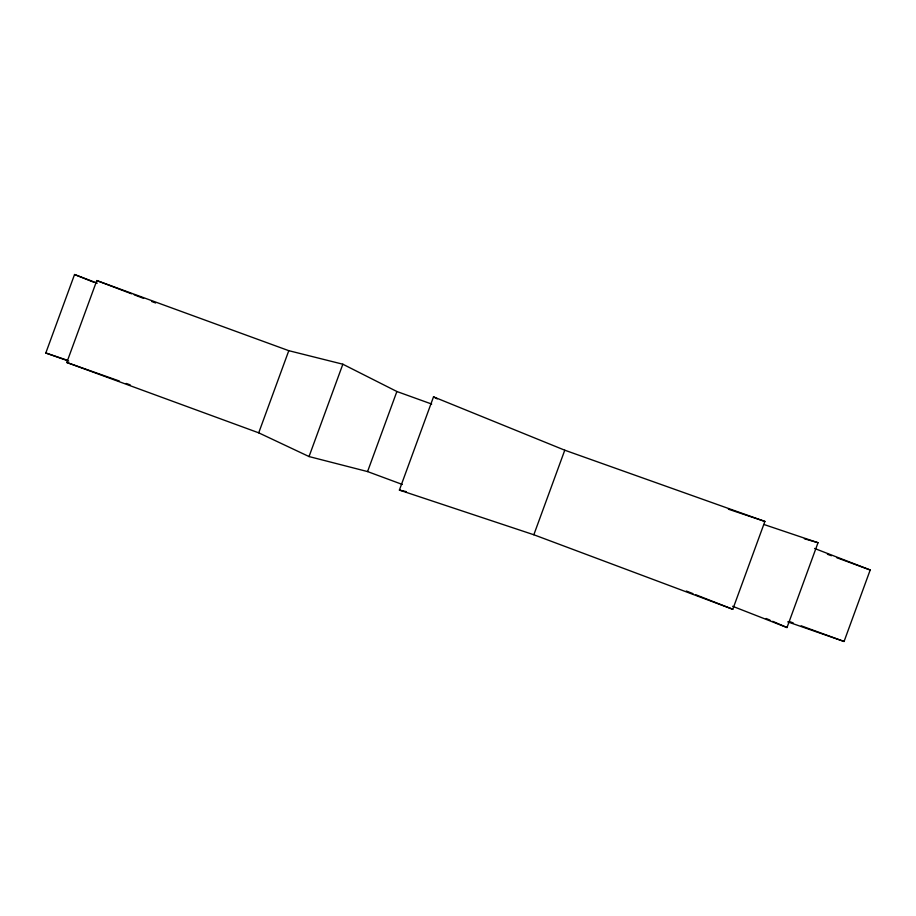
<?xml version="1.0" encoding="UTF-8"?>
<svg xmlns="http://www.w3.org/2000/svg" width="916" height="916" viewBox="0 0 916 916"><rect width="100%" height="100%" fill="white"/><g stroke="black" fill="none" stroke-linecap="round" stroke-linejoin="round"><path stroke-width="1.37" d="M68.7 361.099L45.8 353.004L74.551 274.525L97.268 283.17M402.273 484.438L367.568 471.58L309.035 456.557L258.713 432.833L66.788 362.473L96.798 280.571L288.792 350.679L342.847 364.213L396.88 391.51L431.688 404.059M258.713 432.833L288.792 350.679M309.035 456.557L342.847 364.213M367.568 471.58L396.88 391.51M399.399 490.083L433.52 396.857L564.771 450.203L764.894 521.433L732.777 609.277L533.833 534.761L399.399 490.083L406.303 491.652M533.833 534.761L564.771 450.203M732.628 606.289L787.004 627.54L818.011 542.719L764.047 524.524M787.737 621.861L844.071 641.475L870.2 569.992L814.576 548.455M804.363 538.768L818.011 542.719M728.403 509.193L764.894 521.433M45.8 353.004L67.292 360.228M66.788 362.473L119.412 381.056M126.156 383.449L130.209 384.869M789.191 621.46L793.21 622.926M801.237 625.846L844.071 641.475M827.411 554.26L831.419 555.737M836.766 557.707L870.2 569.992M96.798 280.571L131.572 293.807M134.24 294.826L143.606 298.398M151.621 301.456L155.64 302.978M686.336 591.038L692.965 593.648M695.622 594.69L732.777 609.277M74.551 274.525L94.291 282.437M766.177 618.495L770.081 620.189M772.68 621.323L787.004 627.54M433.52 396.857L437.253 398.895"/></g></svg>
